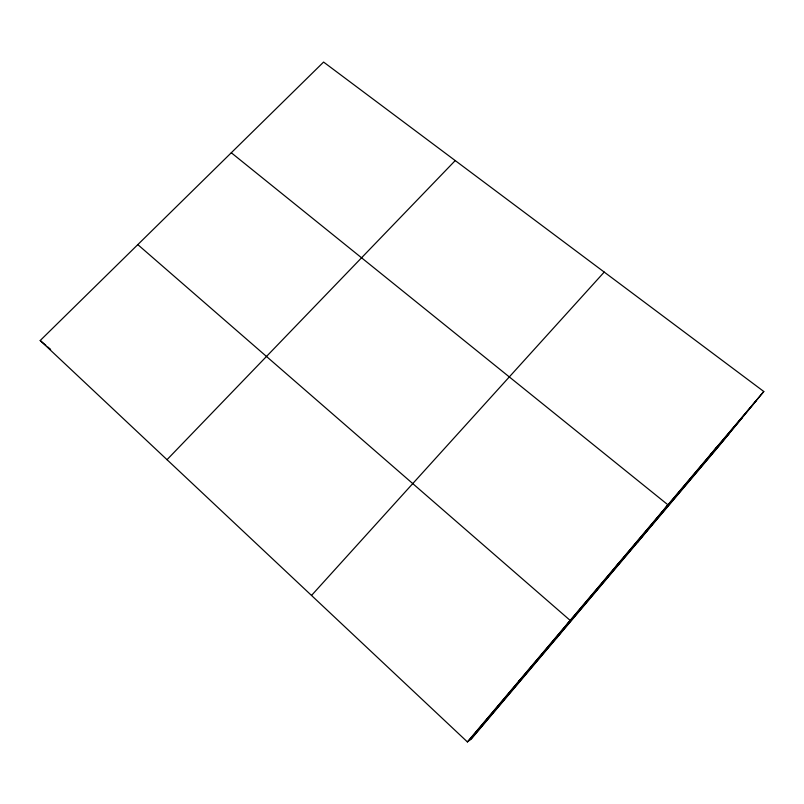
<?xml version="1.0" encoding="UTF-8"?>
<svg xmlns="http://www.w3.org/2000/svg" width="804" height="804" viewBox="0 0 804 804"><rect width="100%" height="100%" fill="white"/><g stroke="black" fill="none" stroke-linecap="round" stroke-linejoin="round"><path stroke-width="1.21" d="M518.62 681.641L519.444 680.405M556.237 638.527L570.177 620.417L137.806 244.617M616.035 566.468L619.663 561.916M637.401 542.529L667.943 504.832L231.291 152.76M710.254 455.064L716.464 447.466M763.8 391.498L717.67 447.597L471.657 738.564L467.405 741.931L40.2 340.524L323.59 62.069L763.8 391.498L467.405 741.931M468.099 741.378L756.373 400.533M469.405 740.343L742.223 417.748M470.611 739.389L729.138 433.657M311.51 595.452L604.216 272.074M167.021 459.687L455.225 160.579M40.2 340.524L45.888 345.348M47.778 346.956L50.622 349.368"/></g></svg>
